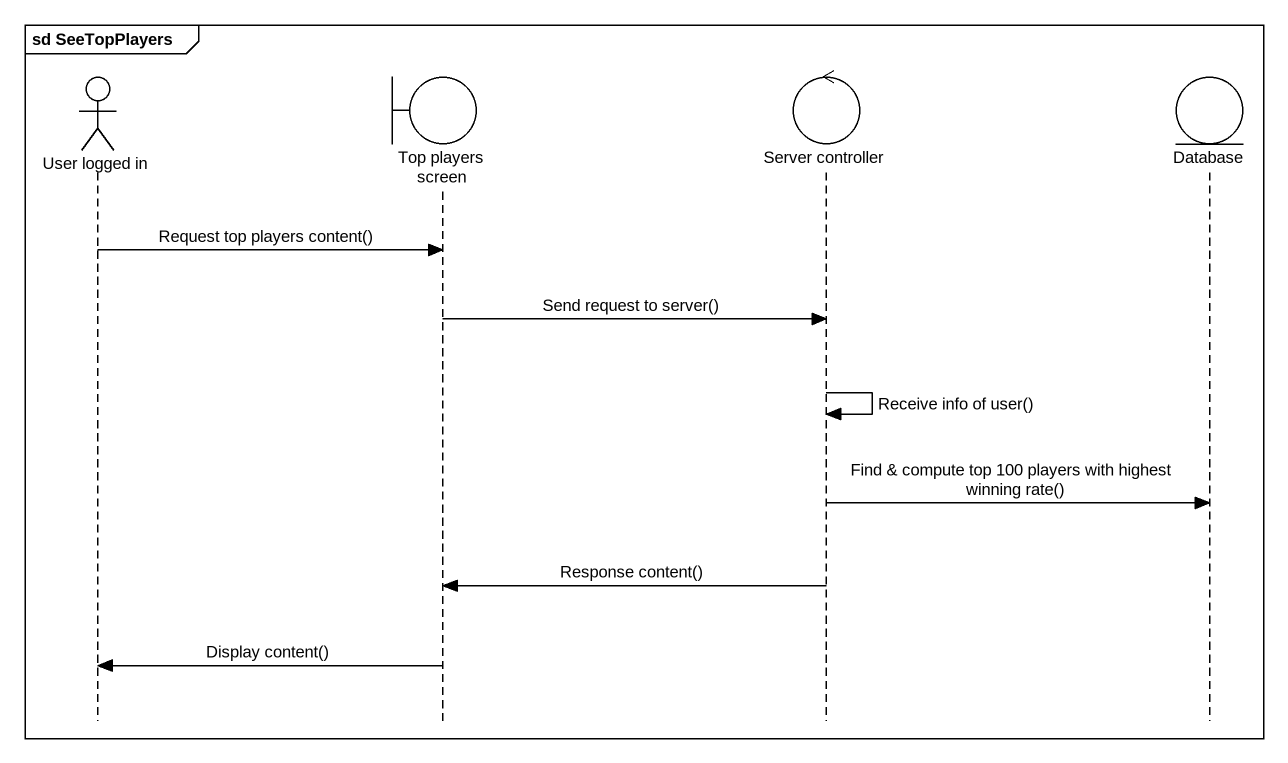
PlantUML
@startuml
mainframe sd SeeTopPlayers
hide footbox
actor "User logged in" as User_logged_in
boundary "Top players screen" as Top_players_screen
control "Server controller" as Server_controller
entity "Database" as Database_

User_logged_in -> Top_players_screen : Request top players content()
Top_players_screen -> Server_controller : Send request to server()
Server_controller -> Server_controller : Receive info of user()
Server_controller -> Database_ : Find & compute top 100 players with highest winning rate()
Server_controller -> Top_players_screen : Response content()
Top_players_screen -> User_logged_in : Display content()
@enduml
